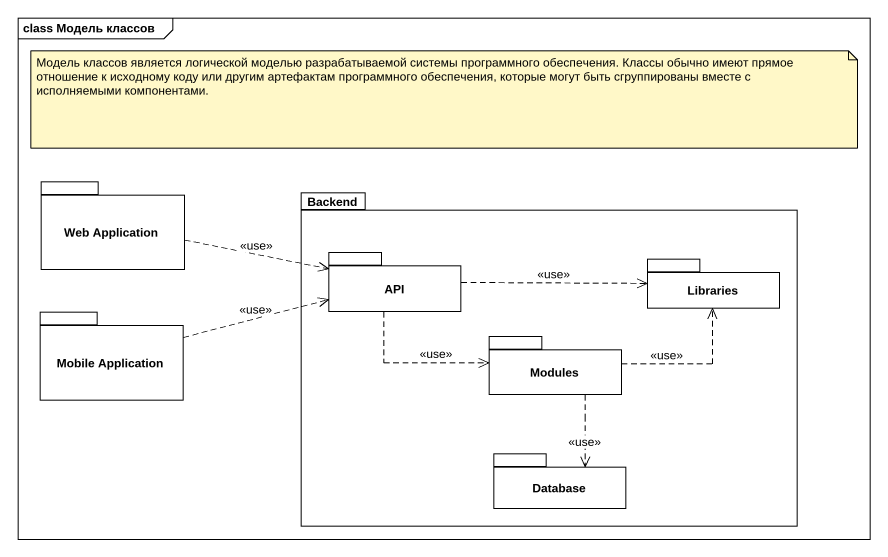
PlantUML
@startuml
mainframe class Модель классов
package "Web Application" as Web_Application {
}
package Backend {
  package API {
  }
  package Libraries {
  }
  package Modules {
  }
  package "Database" as Database_ {
  }
}
package "Mobile Application" as Mobile_Application {
}
Web_Application .right.> API : <<use>>
API .right.> Libraries : <<use>>
API .right.> Modules : <<use>>
Mobile_Application .right.> API : <<use>>
Modules .right.> Libraries : <<use>>
Modules ..> Database_ : <<use>>
note as N1
  Модель классов является логической моделью разрабатываемой системы программного обеспечения. Классы обычно имеют прямое отношение к исходному коду или другим артефактам программного обеспечения, которые могут быть сгруппированы вместе с исполняемыми компонентами.
end note
@enduml
